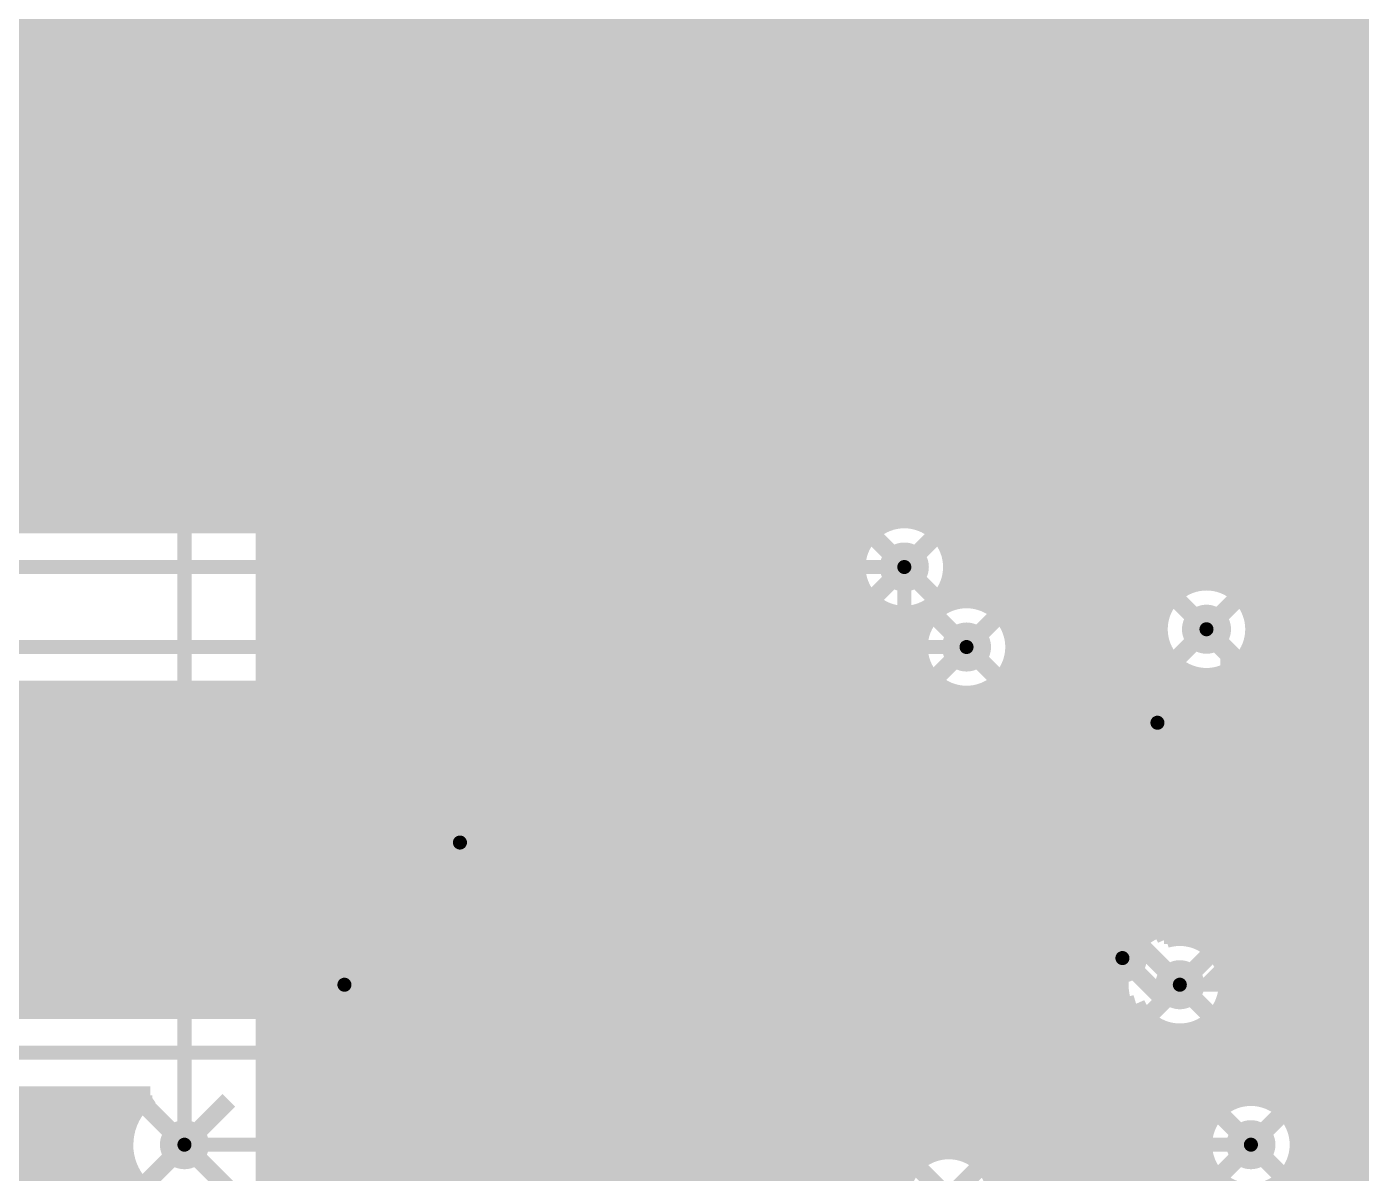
# Model space of a CAD drawing. Extents: x -18 to 155, y -91 to 215.
# Drawn here: x 74.45 to 93.53, y 140.69 to 157.07 of the extents above; entities that cross this region are included whole.
import ezdxf

# ---------------------------------------------------------------- set-up
doc = ezdxf.new("R2010")
doc.units = 0
doc.header["$MEASUREMENT"] = 0
doc.layers.get('0').update_dxf_attribs({"linetype": 'CONTINUOUS'})
for name, color, linetype in [('25-334-0_BOT', 7, 'CONTINUOUS'), ('25-334-0_DRD', 7, 'CONTINUOUS'), ('25-334-0_DRL', 2, 'CONTINUOUS'), ('25-334-0_IN1', 4, 'CONTINUOUS'), ('25-334-0_IN2', 3, 'CONTINUOUS'), ('25-334-0_SMT', 10, 'CONTINUOUS'), ('25-334-0_SPT', 14, 'CONTINUOUS'), ('25-334-0_SST', 12, 'CONTINUOUS'), ('25-334-0_TOP', 11, 'CONTINUOUS'), ('THRUHOLE_TAP', 15, 'CONTINUOUS')]:
    doc.layers.add(name, color=color, linetype=linetype)

# ---------------------------------------------------------------- blocks, each defined once
blk = doc.blocks.new('ROUND_67')
at = {"const_width": 0.35052}
blk.add_lwpolyline([(-0.17526, 0, 1), (0.17526, 0, 1)], format="xyb", close=True, dxfattribs=at)
blk = doc.blocks.new('ROUND_72')
at = {"const_width": 0.35052}
blk.add_lwpolyline([(-0.17526, 0, 1), (0.17526, 0, 1)], format="xyb", close=True, dxfattribs=at)
blk = doc.blocks.new('ROUND_88')
at = {"const_width": 0.10033}
blk.add_lwpolyline([(-0.050164, 0, 1), (0.050164, 0, 1)], format="xyb", close=True, dxfattribs=at)
blk = doc.blocks.new('ROUND_89')
at = {"const_width": 0.10033}
blk.add_lwpolyline([(-0.050164, 0, 1), (0.050164, 0, 1)], format="xyb", close=True, dxfattribs=at)
blk = doc.blocks.new('ROUND_70')
at = {"const_width": 0.35052}
blk.add_lwpolyline([(-0.17526, 0, 1), (0.17526, 0, 1)], format="xyb", close=True, dxfattribs=at)
blk = doc.blocks.new('RECTANGLE_5')
blk.add_solid([(0.4826, 0.4064), (0.4826, -0.4064), (-0.4826, 0.4064), (-0.4826, -0.4064)])
blk = doc.blocks.new('OBLONG_56')
at = {"const_width": 0.2794}
blk.add_lwpolyline([(0, 0.7493), (0, -0.7493)], dxfattribs=at)
at = {"const_width": 0.1397}
for points in [[(-0.06985, 0.7493, 1), (0.06985, 0.7493, 1)], [(-0.06985, -0.7493, 1), (0.06985, -0.7493, 1)]]:
    blk.add_lwpolyline(points, format="xyb", close=True, dxfattribs=at)
blk = doc.blocks.new('RECTANGLE_57')
blk.add_solid([(0.1397, 0.889), (0.1397, -0.889), (-0.1397, 0.889), (-0.1397, -0.889)])
blk = doc.blocks.new('OBLONG_58')
at = {"const_width": 0.2794}
blk.add_lwpolyline([(0.7493, 0), (-0.7493, 0)], dxfattribs=at)
at = {"const_width": 0.1397}
for points in [[(-0.81915, 0, 1), (-0.67945, 0, 1)], [(0.67945, 0, 1), (0.81915, 0, 1)]]:
    blk.add_lwpolyline(points, format="xyb", close=True, dxfattribs=at)
blk = doc.blocks.new('ROUND_77')
at = {"const_width": 0.10033}
blk.add_lwpolyline([(-0.050164, 0, 1), (0.050164, 0, 1)], format="xyb", close=True, dxfattribs=at)

msp = doc.modelspace()

# ---------------------------------------------------------------- linework, layer by layer
at = {"layer": '25-334-0_BOT'}
for points, const_width in [([(74.5236, 172.4914), (74.5236, 149.9616)], 0.254), ([(74.7522, 172.4914), (74.7522, 149.9616)], 0.254), ([(74.9808, 172.4914), (74.9808, 149.9616)], 0.254), ([(75.2094, 172.4914), (75.2094, 149.9616)], 0.254), ([(75.438, 172.4914), (75.438, 149.9616)], 0.254), ([(75.6666, 172.4914), (75.6666, 149.9616)], 0.254), ([(75.8952, 172.4914), (75.8952, 149.9616)], 0.254), ([(76.1238, 172.4914), (76.1238, 149.9616)], 0.254), ([(76.3524, 172.4914), (76.3524, 149.9616)], 0.254), ([(76.581, 172.4914), (76.581, 149.9616)], 0.254), ([(76.8096, 172.4914), (76.8096, 149.9616)], 0.254), ([(77.0382, 172.4914), (77.0382, 149.9616)], 0.254), ([(79.0956, 172.4914), (79.0956, 149.9616)], 0.254), ([(79.3242, 172.4914), (79.3242, 149.9616)], 0.254), ([(79.5528, 172.4914), (79.5528, 149.9616)], 0.254), ([(79.7814, 172.4914), (79.7814, 149.9616)], 0.254), ([(80.01, 172.4914), (80.01, 149.9616)], 0.254), ([(80.2386, 172.4914), (80.2386, 149.9616)], 0.254), ([(77.2668, 171.39412), (77.2668, 149.9616)], 0.254), ([(78.867, 171.1833), (78.867, 149.9616)], 0.254), ([(77.4954, 170.97248), (77.4954, 149.9616)], 0.254), ([(77.724, 170.80738), (77.724, 149.9616)], 0.254), ([(78.4098, 170.77436), (78.4098, 149.9616)], 0.254), ([(78.6384, 170.9039), (78.6384, 149.9616)], 0.254), ([(80.4672, 170.92168), (80.4672, 149.9616)], 0.254), ([(77.9526, 170.73372), (77.9526, 149.9616)], 0.254), ([(78.1812, 170.72356), (78.1812, 149.9616)], 0.254), ([(80.6958, 170.56862), (80.6958, 149.9616)], 0.254), ([(80.9244, 170.41622), (80.9244, 149.9616)], 0.254), ([(81.153, 170.34764), (81.153, 149.9616)], 0.254), ([(81.3816, 170.3451), (81.3816, 149.9616)], 0.254), ([(81.6102, 170.3705), (81.6102, 149.9616)], 0.254), ([(81.8388, 170.3705), (81.8388, 149.9616)], 0.254), ([(82.0674, 170.3705), (82.0674, 149.9616)], 0.254), ([(82.296, 170.3705), (82.296, 149.9616)], 0.254), ([(82.5246, 170.3705), (82.5246, 149.9616)], 0.254), ([(82.7532, 170.3705), (82.7532, 149.9616)], 0.254), ([(82.9818, 170.3705), (82.9818, 149.9616)], 0.254), ([(83.2104, 170.3705), (83.2104, 149.9616)], 0.254), ([(83.439, 170.3705), (83.439, 149.9616)], 0.254), ([(83.6676, 170.35272), (83.6676, 149.9616)], 0.254), ([(83.8962, 170.34256), (83.8962, 149.9616)], 0.254), ([(84.1248, 170.3705), (84.1248, 149.9616)], 0.254), ([(84.3534, 170.3705), (84.3534, 149.9616)], 0.254), ([(84.582, 170.3705), (84.582, 149.9616)], 0.254), ([(84.8106, 170.3705), (84.8106, 149.9616)], 0.254), ([(85.0392, 170.3705), (85.0392, 149.9616)], 0.254), ([(85.2678, 170.3705), (85.2678, 149.9616)], 0.254), ([(85.4964, 170.3705), (85.4964, 149.9616)], 0.254), ([(85.725, 170.3705), (85.725, 149.9616)], 0.254), ([(85.9536, 170.3705), (85.9536, 149.9616)], 0.254), ([(86.1822, 170.3705), (86.1822, 149.9616)], 0.254), ([(86.4108, 170.3705), (86.4108, 149.97938)], 0.254), ([(86.6394, 170.3705), (86.6394, 150.13178)], 0.254), ([(86.868, 170.3705), (86.868, 150.20036)], 0.254), ([(87.0966, 170.3705), (87.0966, 150.2029)], 0.254), ([(87.3252, 170.3705), (87.3252, 150.14194)], 0.254), ([(87.5538, 170.3705), (87.5538, 150.00224)], 0.254), ([(87.7824, 170.3705), (87.7824, 149.69236)], 0.254), ([(88.011, 170.3705), (88.011, 149.05736)], 0.254), ([(88.2396, 170.3705), (88.2396, 148.98878)], 0.254), ([(88.4682, 170.3705), (88.4682, 148.83638)], 0.254), ([(88.6968, 170.3705), (88.6968, 148.48332)], 0.254), ([(88.9254, 170.3705), (88.9254, 143.02232)], 0.254), ([(89.154, 170.3705), (89.154, 143.02232)], 0.254), ([(89.3826, 170.3705), (89.3826, 143.02232)], 0.254), ([(89.6112, 170.3705), (89.6112, 143.02232)], 0.254), ([(89.8398, 170.3705), (89.8398, 147.4978)], 0.254), ([(90.0684, 170.3705), (90.0684, 147.7899)], 0.254), ([(90.297, 170.3705), (90.297, 147.92452)], 0.254), ([(90.5256, 170.3705), (90.5256, 148.80336)], 0.254), ([(90.7542, 170.3705), (90.7542, 149.11324)], 0.254), ([(90.9828, 170.3705), (90.9828, 149.25294)], 0.254), ([(91.2114, 170.3705), (91.2114, 149.3139)], 0.254), ([(91.44, 170.3705), (91.44, 149.31136)], 0.254), ([(91.6686, 170.3705), (91.6686, 149.24278)], 0.254), ([(91.8972, 170.3705), (91.8972, 149.09038)], 0.254), ([(92.1258, 170.3705), (92.1258, 148.73732)], 0.254), ([(92.3544, 170.3705), (92.3544, 148.3106)], 0.254), ([(92.583, 170.3705), (92.583, 148.3106)], 0.254), ([(92.8116, 170.3705), (92.8116, 148.3106)], 0.254), ([(93.0402, 170.3705), (93.0402, 148.3106)], 0.254), ([(93.2688, 170.3705), (93.2688, 148.3106)], 0.254), ([(93.4974, 170.3705), (93.4974, 148.3106)], 0.254), ([(114.427, 157.0736), (61.12256, 157.0736)], 0.254), ([(114.427, 156.845), (60.8457, 156.845)], 0.254), ([(114.427, 156.6164), (51.40198, 156.6164)], 0.254), ([(114.427, 156.3878), (50.98034, 156.3878)], 0.254), ([(114.427, 156.1592), (48.26, 156.1592)], 0.254), ([(114.427, 155.9306), (48.26, 155.9306)], 0.254), ([(114.427, 155.702), (48.26, 155.702)], 0.254), ([(114.427, 155.4734), (48.26, 155.4734)], 0.254), ([(114.427, 155.2448), (48.26, 155.2448)], 0.254), ([(114.427, 155.0162), (48.26, 155.0162)], 0.254), ([(114.427, 154.7876), (48.26, 154.7876)], 0.254), ([(114.427, 154.559), (48.26, 154.559)], 0.254), ([(114.427, 154.3304), (48.26, 154.3304)], 0.254), ([(114.427, 154.1018), (48.26, 154.1018)], 0.254), ([(114.427, 153.8732), (48.26, 153.8732)], 0.254), ([(114.427, 153.6446), (48.26, 153.6446)], 0.254), ([(114.427, 153.416), (48.26, 153.416)], 0.254), ([(114.427, 153.1874), (48.26, 153.1874)], 0.254), ([(114.427, 152.9588), (48.26, 152.9588)], 0.254), ([(114.427, 152.7302), (48.26, 152.7302)], 0.254), ([(114.427, 152.5016), (48.26, 152.5016)], 0.254), ([(114.427, 152.273), (48.26, 152.273)], 0.254), ([(114.427, 152.0444), (48.26, 152.0444)], 0.254), ([(114.427, 151.8158), (57.53862, 151.8158)], 0.254), ([(114.427, 151.5872), (57.74944, 151.5872)], 0.254), ([(108.42244, 151.3586), (57.8485, 151.3586)], 0.254), ([(108.11256, 151.13), (57.88152, 151.13)], 0.254), ([(107.97032, 150.9014), (57.8485, 150.9014)], 0.254), ([(107.9119, 150.6728), (57.74944, 150.6728)], 0.254), ([(107.91444, 150.4442), (57.53862, 150.4442)], 0.254), ([(107.98302, 150.2156), (55.45328, 150.2156)], 0.254), ([(86.41842, 149.987), (66.10858, 149.987)], 0.254), ([(108.13542, 149.987), (87.57158, 149.987)], 0.254), ([(86.39048, 149.9616), (66.13398, 149.9616)], 0.254), ([(108.48848, 149.7584), (87.74938, 149.7584)], 0.254), ([(114.427, 149.5298), (87.8332, 149.5298)], 0.254), ([(65.532, 149.352), (86.995, 149.352)], 0.2032), ([(91.13012, 149.3012), (87.85098, 149.3012)], 0.254), ([(114.427, 149.3012), (91.49334, 149.3012)], 0.254), ([(90.70848, 149.0726), (87.80526, 149.0726)], 0.254), ([(114.427, 149.0726), (91.91498, 149.0726)], 0.254), ([(90.54338, 148.844), (88.46058, 148.844)], 0.254), ([(114.427, 148.844), (92.08008, 148.844)], 0.254), ([(90.46972, 148.6154), (88.63838, 148.6154)], 0.254), ([(114.427, 148.6154), (92.15628, 148.6154)], 0.254), ([(92.16898, 148.46808), (92.32646, 148.3106)], 0.254), ([(90.45956, 148.3868), (88.7222, 148.3868)], 0.254), ([(91.313, 148.463), (92.075, 147.701), (102.2858, 147.701), (103.632, 146.3548)], 0.2032), ([(114.427, 148.3868), (92.25026, 148.3868)], 0.254), ([(102.2858, 148.3106), (92.32646, 148.3106)], 0.254), ([(87.884, 148.209), (65.532, 148.209)], 0.2032), ([(90.51036, 148.1582), (88.73998, 148.1582)], 0.254), ([(90.5256, 148.12264), (90.5256, 147.9804)], 0.254), ([(90.30716, 147.9296), (88.69426, 147.9296)], 0.254), ([(88.6968, 147.93468), (88.6968, 143.02232)], 0.254), ([(89.97442, 147.701), (88.57488, 147.701)], 0.254), ([(87.27948, 147.5994), (66.13398, 147.5994)], 0.254), ([(74.5236, 147.5994), (74.5236, 143.02232)], 0.254), ([(74.7522, 147.5994), (74.7522, 143.02232)], 0.254), ([(74.9808, 147.5994), (74.9808, 143.02232)], 0.254), ([(75.2094, 147.5994), (75.2094, 143.02232)], 0.254), ([(75.438, 147.5994), (75.438, 143.02232)], 0.254), ([(75.6666, 147.5994), (75.6666, 143.02232)], 0.254), ([(75.8952, 147.5994), (75.8952, 143.02232)], 0.254), ([(76.1238, 147.5994), (76.1238, 143.02232)], 0.254), ([(76.3524, 147.5994), (76.3524, 143.02232)], 0.254), ([(76.581, 147.5994), (76.581, 143.02232)], 0.254), ([(76.8096, 147.5994), (76.8096, 143.02232)], 0.254), ([(77.0382, 147.5994), (77.0382, 143.02232)], 0.254), ([(77.2668, 147.5994), (77.2668, 143.02232)], 0.254), ([(77.4954, 147.5994), (77.4954, 143.02232)], 0.254), ([(77.724, 147.5994), (77.724, 143.02232)], 0.254), ([(77.9526, 147.5994), (77.9526, 143.02232)], 0.254), ([(78.1812, 147.5994), (78.1812, 143.65732)], 0.254), ([(78.4098, 147.5994), (78.4098, 144.01038)], 0.254), ([(78.6384, 147.5994), (78.6384, 144.16278)], 0.254), ([(78.867, 147.5994), (78.867, 144.23136)], 0.254), ([(79.0956, 147.5994), (79.0956, 144.2339)], 0.254), ([(79.3242, 147.5994), (79.3242, 144.17294)], 0.254), ([(79.5528, 147.5994), (79.5528, 144.03324)], 0.254), ([(79.7814, 147.5994), (79.7814, 143.72336)], 0.254), ([(80.01, 147.5994), (80.01, 143.02232)], 0.254), ([(80.2386, 147.5994), (80.2386, 143.02232)], 0.254), ([(80.4672, 147.5994), (80.4672, 143.02232)], 0.254), ([(80.6958, 147.5994), (80.6958, 143.02232)], 0.254), ([(80.9244, 147.5994), (80.9244, 143.02232)], 0.254), ([(81.153, 147.5994), (81.153, 143.02232)], 0.254), ([(81.3816, 147.5994), (81.3816, 143.02232)], 0.254), ([(81.6102, 147.5994), (81.6102, 143.02232)], 0.254), ([(81.8388, 147.5994), (81.8388, 143.02232)], 0.254), ([(82.0674, 147.5994), (82.0674, 143.02232)], 0.254), ([(82.296, 147.5994), (82.296, 143.02232)], 0.254), ([(82.5246, 147.5994), (82.5246, 143.02232)], 0.254), ([(82.7532, 147.5994), (82.7532, 143.02232)], 0.254), ([(82.9818, 147.5994), (82.9818, 143.02232)], 0.254), ([(83.2104, 147.5994), (83.2104, 143.02232)], 0.254), ([(83.439, 147.5994), (83.439, 143.02232)], 0.254), ([(83.6676, 147.5994), (83.6676, 143.02232)], 0.254), ([(83.8962, 147.5994), (83.8962, 143.02232)], 0.254), ([(84.1248, 147.5994), (84.1248, 143.02232)], 0.254), ([(84.3534, 147.5994), (84.3534, 143.02232)], 0.254), ([(84.582, 147.5994), (84.582, 143.02232)], 0.254), ([(84.8106, 147.5994), (84.8106, 143.02232)], 0.254), ([(85.0392, 147.5994), (85.0392, 143.02232)], 0.254), ([(85.2678, 147.5994), (85.2678, 143.02232)], 0.254), ([(85.4964, 147.5994), (85.4964, 143.02232)], 0.254), ([(85.725, 147.5994), (85.725, 143.02232)], 0.254), ([(85.9536, 147.5994), (85.9536, 143.02232)], 0.254), ([(86.1822, 147.5994), (86.1822, 143.02232)], 0.254), ([(86.4108, 147.5994), (86.4108, 143.02232)], 0.254), ([(86.6394, 147.5994), (86.6394, 143.02232)], 0.254), ([(86.868, 147.5994), (86.868, 143.02232)], 0.254), ([(87.0966, 147.5994), (87.0966, 143.02232)], 0.254), ([(87.3252, 147.55876), (87.3252, 143.02232)], 0.254), ([(88.4682, 147.58162), (88.4682, 143.02232)], 0.254), ([(91.35364, 147.5613), (91.63812, 147.27682)], 0.254), ([(87.44458, 147.4724), (65.97142, 147.4724)], 0.254), ([(87.5538, 147.41652), (87.5538, 143.02232)], 0.254), ([(87.7824, 147.3581), (87.7824, 143.02232)], 0.254), ([(88.011, 147.36064), (88.011, 143.02232)], 0.254), ([(88.2396, 147.42922), (88.2396, 143.02232)], 0.254), ([(89.8271, 147.4724), (88.32342, 147.4724)], 0.254), ([(91.44, 147.4724), (91.39682, 147.4724)], 0.254), ([(91.44, 147.4724), (91.44, 147.35302)], 0.254), ([(89.7636, 147.2438), (45.72, 147.2438)], 0.254), ([(91.67114, 147.2438), (91.46286, 147.2438)], 0.254), ([(91.6686, 147.24634), (91.6686, 143.9926)], 0.254), ([(91.8972, 147.1168), (91.8972, 143.9926)], 0.254), ([(89.76106, 147.0152), (61.47054, 147.0152)], 0.254), ([(102.108, 147.0152), (91.46286, 147.0152)], 0.254), ([(102.0318, 147.0914), (92.075, 147.0914)], 0.254), ([(92.1258, 147.0914), (92.1258, 143.9926)], 0.254), ([(92.3544, 147.0914), (92.3544, 143.9926)], 0.254), ([(92.583, 147.0914), (92.583, 143.9926)], 0.254), ([(92.8116, 147.0914), (92.8116, 143.9926)], 0.254), ([(93.0402, 147.0914), (93.0402, 143.9926)], 0.254), ([(93.2688, 147.0914), (93.2688, 144.04086)], 0.254), ([(93.4974, 147.0914), (93.4974, 144.26946)], 0.254), ([(89.82456, 146.7866), (61.89218, 146.7866)], 0.254), ([(89.8398, 146.75612), (89.8398, 143.02232)], 0.254), ([(102.3366, 146.7866), (91.39936, 146.7866)], 0.254), ([(91.44, 146.9009), (91.44, 144.07388)], 0.254), ([(89.97188, 146.558), (62.05728, 146.558)], 0.254), ([(102.5652, 146.558), (91.25458, 146.558)], 0.254), ([(90.0684, 146.46402), (90.0684, 143.02232)], 0.254), ([(90.9828, 146.3548), (90.9828, 144.23898)], 0.254), ([(91.2114, 146.51228), (91.2114, 144.19326)], 0.254), ([(90.29954, 146.3294), (62.13348, 146.3294)], 0.254), ([(90.297, 146.3294), (90.297, 143.95958)], 0.254), ([(90.5256, 146.27352), (90.5256, 144.13738)], 0.254), ([(90.7542, 146.28114), (90.7542, 144.2212)], 0.254), ([(102.77348, 146.3294), (90.92692, 146.3294)], 0.254), ([(102.81158, 146.1008), (62.14364, 146.1008)], 0.254), ([(102.92334, 145.8722), (62.0903, 145.8722)], 0.254), ([(103.15194, 145.6436), (61.96076, 145.6436)], 0.254), ([(106.23042, 145.415), (61.6839, 145.415)], 0.254), ([(94.4372, 145.2118), (93.218, 143.9926)], 0.254), ([(94.4118, 145.1864), (45.72, 145.1864)], 0.254), ([(94.1832, 144.9578), (55.12562, 144.9578)], 0.254), ([(93.9546, 144.7292), (55.33644, 144.7292)], 0.254), ([(106.807, 144.78), (94.869, 144.78), (93.472, 143.383), (90.932, 143.383)], 0.2032), ([(93.726, 144.5006), (55.4355, 144.5006)], 0.254), ([(93.4974, 144.272), (55.46852, 144.272)], 0.254), ([(78.44536, 144.0434), (55.4355, 144.0434)], 0.254), ([(90.38336, 144.0434), (79.5401, 144.0434)], 0.254), ([(93.2688, 144.0434), (91.4781, 144.0434)], 0.254), ([(93.218, 143.9926), (91.53398, 143.9926)], 0.254), ([(78.25232, 143.8148), (55.33644, 143.8148)], 0.254), ([(90.19032, 143.8148), (79.73568, 143.8148)], 0.254), ([(78.16088, 143.5862), (55.12562, 143.5862)], 0.254), ([(90.09888, 143.5862), (79.82712, 143.5862)], 0.254), ([(78.13548, 143.3576), (45.72, 143.3576)], 0.254), ([(90.07348, 143.3576), (79.84998, 143.3576)], 0.254), ([(78.17358, 143.129), (63.28918, 143.129)], 0.254), ([(78.1812, 143.10868), (78.1812, 143.02232)], 0.254), ([(90.11158, 143.129), (79.81188, 143.129)], 0.254), ([(78.21422, 143.02232), (63.42126, 143.02232)], 0.254), ([(90.15222, 143.02232), (79.77124, 143.02232)], 0.254), ([(79.7814, 143.04264), (79.7814, 143.02232)], 0.254), ([(96.59874, 142.41272), (62.81674, 142.41272)], 0.2032), ([(76.22286, 141.80312), (63.42126, 141.80312)], 0.254), ([(74.5236, 141.80312), (74.5236, 137.51814)], 0.254), ([(74.7522, 141.80312), (74.7522, 137.51814)], 0.254), ([(74.9808, 141.80312), (74.9808, 137.51814)], 0.254), ([(75.2094, 141.80312), (75.2094, 137.51814)], 0.254), ([(75.438, 141.80312), (75.438, 137.51814)], 0.254), ([(75.6666, 141.80312), (75.6666, 137.51814)], 0.254), ([(75.8952, 141.80312), (75.8952, 141.37132)], 0.254), ([(76.1238, 141.80312), (76.1238, 141.72438)], 0.254), ([(76.15936, 141.7574), (63.37046, 141.7574)], 0.254), ([(75.96632, 141.5288), (45.72, 141.5288)], 0.254), ([(75.87488, 141.3002), (45.72, 141.3002)], 0.254), ([(75.84948, 141.0716), (59.24042, 141.0716)], 0.254), ([(76.708, 141.097), (91.948, 141.097)], 0.2032), ([(75.88758, 140.843), (59.49188, 140.843)], 0.254), ([(75.8952, 140.82268), (75.8952, 137.51814)], 0.254), ([(87.63, 140.335), (92.329, 140.335), (92.964, 140.97), (99.187, 140.97)], 0.2032), ([(75.99934, 140.6144), (59.61126, 140.6144)], 0.254)]:
    msp.add_lwpolyline(points, dxfattribs=dict(at, const_width=const_width))
at = {"layer": '25-334-0_BOT', "const_width": 0.254}
for points in [[(86.995, 150.21052, 0.1978252), (86.39048, 149.9616)], [(87.85352, 149.352, 0.4142136), (86.995, 150.21052)], [(87.80272, 149.06244, 0.0862677), (87.85305, 149.352)], [(91.313, 149.32152, 0.4142136), (90.45448, 148.463)], [(92.16898, 148.46808, 0.4124764), (91.313, 149.31898)], [(87.884, 149.06752, 0.0237425), (87.8026, 149.06365)], [(88.74252, 148.209, 0.4142136), (87.884, 149.06752)], [(90.45448, 148.463, 0.1484879), (90.59945, 147.98561)], [(87.884, 147.35048, 0.4142136), (88.74252, 148.209)], [(90.59926, 147.98548, 0.4098889), (89.75344, 147.12696)], [(90.59926, 147.98548, 0.4098889), (89.75344, 147.12696)], [(87.27948, 147.5994, 0.1978252), (87.884, 147.35048)], [(91.47048, 147.12696, 0.1332238), (91.35279, 147.5608)], [(91.47048, 147.12696, 0.1332238), (91.35279, 147.5608)], [(89.75598, 147.12696, 0.4142136), (90.61196, 146.27098)], [(89.75598, 147.12696, 0.4142136), (90.61196, 146.27098)], [(90.61196, 146.27098, 0.4142136), (91.46794, 147.12696)], [(90.61196, 146.27098, 0.4142136), (91.46794, 147.12696)], [(91.6432, 147.2692, 0.1989124), (92.075, 147.09034)], [(91.6432, 147.2692, 0.1989124), (92.075, 147.09034)], [(78.994, 144.24152, 0.4142136), (78.13548, 143.383)], [(79.85252, 143.383, 0.4142136), (78.994, 144.24152)], [(90.932, 144.24152, 0.4142136), (90.07348, 143.383)], [(91.53398, 143.9926, 0.1972784), (90.932, 144.23973)], [(78.13548, 143.383, 0.1087338), (78.21479, 143.02259)], [(79.77124, 143.02232, 0.1090487), (79.85085, 143.383)], [(90.07348, 143.383, 0.1087338), (90.15279, 143.02259)], [(76.22286, 141.80312, 0.2470535), (75.85128, 141.097)], [(75.84948, 141.097, 0.4142136), (76.708, 140.23848)]]:
    msp.add_lwpolyline(points, format="xyb", dxfattribs=at)
at = {"layer": '25-334-0_DRD', "const_width": 0.254}
for points in [[(87.63, 149.987), (86.36, 148.717)], [(87.63, 148.717), (86.36, 149.987)], [(91.948, 149.098), (90.678, 147.828)], [(91.948, 147.828), (90.678, 149.098)], [(88.519, 148.844), (87.249, 147.574)], [(88.519, 147.574), (87.249, 148.844)], [(91.24696, 147.76196), (89.97696, 146.49196)], [(91.24696, 146.49196), (89.97696, 147.76196)], [(91.24696, 147.76196), (89.97696, 146.49196)], [(91.24696, 146.49196), (89.97696, 147.76196)], [(81.28, 146.05), (80.01, 144.78)], [(81.28, 144.78), (80.01, 146.05)], [(90.74658, 144.399), (89.47658, 143.129)], [(90.74658, 143.129), (89.47658, 144.399)], [(79.629, 144.018), (78.359, 142.748)], [(79.629, 142.748), (78.359, 144.018)], [(91.567, 144.018), (90.297, 142.748)], [(91.567, 142.748), (90.297, 144.018)], [(77.343, 141.732), (76.073, 140.462)], [(77.343, 140.462), (76.073, 141.732)], [(92.583, 141.732), (91.313, 140.462)], [(92.583, 140.462), (91.313, 141.732)], [(88.265, 140.97), (86.995, 139.7)], [(88.265, 139.7), (86.995, 140.97)]]:
    msp.add_lwpolyline(points, dxfattribs=at)
at = {"layer": '25-334-0_IN1', "const_width": 0.254}
for points in [[(103.886, 150.749), (77.851, 150.749), (77.851, 123.063)], [(78.0796, 150.749), (78.0796, 123.063)], [(78.3082, 150.749), (78.3082, 123.063)], [(78.5368, 150.749), (78.5368, 123.063)], [(78.7654, 150.749), (78.7654, 123.063)], [(78.994, 150.749), (78.994, 123.063)], [(79.2226, 150.749), (79.2226, 123.063)], [(79.4512, 150.749), (79.4512, 123.063)], [(79.6798, 150.749), (79.6798, 123.063)], [(79.9084, 150.749), (79.9084, 123.063)], [(80.137, 150.749), (80.137, 145.86712)], [(80.3656, 150.749), (80.3656, 146.03476)], [(80.5942, 150.749), (80.5942, 146.09318)], [(80.8228, 150.749), (80.8228, 146.07032)], [(81.0514, 150.749), (81.0514, 145.95856)], [(81.28, 150.749), (81.28, 145.6563)], [(81.5086, 150.749), (81.5086, 123.063)], [(81.7372, 150.749), (81.7372, 123.063)], [(81.9658, 150.749), (81.9658, 123.063)], [(82.1944, 150.749), (82.1944, 123.063)], [(82.423, 150.749), (82.423, 123.063)], [(82.6516, 150.749), (82.6516, 123.063)], [(82.8802, 150.749), (82.8802, 123.063)], [(83.1088, 150.749), (83.1088, 123.063)], [(83.3374, 150.749), (83.3374, 123.063)], [(83.566, 150.749), (83.566, 123.063)], [(83.7946, 150.749), (83.7946, 127.79502)], [(84.0232, 150.749), (84.0232, 128.16078)], [(84.2518, 150.749), (84.2518, 128.2827)], [(84.4804, 150.749), (84.4804, 128.31318)], [(84.709, 150.749), (84.709, 128.26492)], [(84.9376, 150.749), (84.9376, 128.11252)], [(85.1662, 150.749), (85.1662, 123.063)], [(85.3948, 150.749), (85.3948, 123.063)], [(85.6234, 150.749), (85.6234, 135.98652)], [(85.852, 150.749), (85.852, 140.15212)], [(86.0806, 150.749), (86.0806, 140.31976)], [(86.3092, 150.749), (86.3092, 140.37818)], [(86.5378, 150.749), (86.5378, 149.85492)], [(86.7664, 150.749), (86.7664, 149.99208)], [(86.995, 150.749), (86.995, 150.03272)], [(87.2236, 150.749), (87.2236, 149.99208)], [(87.4522, 150.749), (87.4522, 149.85492)], [(87.6808, 150.749), (87.6808, 148.8567)], [(87.9094, 150.749), (87.9094, 148.88718)], [(88.138, 150.749), (88.138, 148.83892)], [(88.3666, 150.749), (88.3666, 148.68652)], [(88.5952, 150.749), (88.5952, 138.59002)], [(88.8238, 150.749), (88.8238, 138.61034)], [(89.0524, 150.749), (89.0524, 138.55192)], [(89.281, 150.749), (89.281, 138.38428)], [(89.5096, 150.749), (89.5096, 144.07896)], [(89.7382, 150.749), (89.7382, 144.33042)], [(89.9668, 150.749), (89.9668, 144.42694)], [(90.1954, 150.749), (90.1954, 144.4371)], [(90.424, 150.749), (90.424, 144.36852)], [(90.6526, 150.749), (90.6526, 148.62302)], [(90.8812, 150.749), (90.8812, 148.98878)], [(91.1098, 150.749), (91.1098, 149.1107)], [(91.3384, 150.749), (91.3384, 149.14118)], [(91.567, 150.749), (91.567, 149.09292)], [(91.7956, 150.749), (91.7956, 148.94052)], [(92.0242, 150.749), (92.0242, 141.77264)], [(92.2528, 150.749), (92.2528, 141.70406)], [(92.4814, 150.749), (92.4814, 141.51864)], [(92.71, 150.749), (92.71, 139.24788)], [(92.9386, 150.749), (92.9386, 138.98372)], [(93.1672, 150.749), (93.1672, 137.2616)], [(93.3958, 150.749), (93.3958, 123.063)], [(93.6244, 150.749), (93.6244, 123.063)], [(103.886, 150.7236), (77.851, 150.7236)], [(103.886, 150.495), (77.851, 150.495)], [(103.886, 150.2664), (77.851, 150.2664)], [(103.886, 150.0378), (77.851, 150.0378)], [(86.49208, 149.8092), (77.851, 149.8092)], [(103.886, 149.8092), (87.49792, 149.8092)], [(86.35492, 149.5806), (77.851, 149.5806)], [(103.886, 149.5806), (87.63508, 149.5806)], [(86.31428, 149.352), (77.851, 149.352)], [(103.886, 149.352), (87.67572, 149.352)], [(86.35492, 149.1234), (77.851, 149.1234)], [(91.15044, 149.1234), (87.63508, 149.1234)], [(103.886, 149.1234), (91.47302, 149.1234)], [(86.49208, 148.8948), (77.851, 148.8948)], [(86.5378, 148.84908), (86.5378, 140.35532)], [(87.4522, 148.84908), (87.4522, 148.73478)], [(90.78722, 148.8948), (87.49792, 148.8948)], [(103.886, 148.8948), (91.83878, 148.8948)], [(87.38108, 148.6662), (77.851, 148.6662)], [(86.7664, 148.71192), (86.7664, 140.24356)], [(86.995, 148.67128), (86.995, 140.5763)], [(87.2236, 148.71192), (87.2236, 148.36902)], [(90.66276, 148.6662), (88.38692, 148.6662)], [(103.886, 148.6662), (91.9607, 148.6662)], [(87.24392, 148.4376), (77.851, 148.4376)], [(90.63228, 148.4376), (88.52408, 148.4376)], [(90.6526, 148.30044), (90.6526, 144.17548)], [(103.886, 148.4376), (91.99118, 148.4376)], [(87.20328, 148.209), (77.851, 148.209)], [(90.68308, 148.209), (88.56472, 148.209)], [(103.886, 148.209), (91.94292, 148.209)], [(87.24392, 147.9804), (77.851, 147.9804)], [(87.2236, 148.04644), (87.2236, 140.87856)], [(90.83294, 147.9804), (88.52408, 147.9804)], [(90.8812, 147.93722), (90.8812, 144.06118)], [(103.886, 147.9804), (91.79052, 147.9804)], [(91.7956, 147.98294), (91.7956, 141.75994)], [(87.38108, 147.7518), (77.851, 147.7518)], [(87.4522, 147.68322), (87.4522, 140.99032)], [(88.3666, 147.72894), (88.3666, 138.47826)], [(103.886, 147.7518), (88.38692, 147.7518)], [(91.1098, 147.81276), (91.1098, 144.03832)], [(91.3384, 147.78228), (91.3384, 143.92656)], [(91.567, 147.83308), (91.567, 143.6243)], [(103.886, 147.5232), (77.851, 147.5232)], [(87.6808, 147.55876), (87.6808, 141.01318)], [(87.9094, 147.52828), (87.9094, 140.95476)], [(88.138, 147.57908), (88.138, 140.78712)], [(103.886, 147.2946), (77.851, 147.2946)], [(103.886, 147.066), (77.851, 147.066)], [(102.07244, 146.8374), (77.851, 146.8374)], [(101.70922, 146.6088), (77.851, 146.6088)], [(101.58476, 146.3802), (77.851, 146.3802)], [(101.55428, 146.1516), (77.851, 146.1516)], [(80.19288, 145.923), (77.851, 145.923)], [(101.60508, 145.923), (81.09712, 145.923)], [(80.02524, 145.6944), (77.851, 145.6944)], [(101.75494, 145.6944), (81.26476, 145.6944)], [(79.96682, 145.4658), (77.851, 145.4658)], [(103.886, 145.4658), (81.32318, 145.4658)], [(79.98714, 145.2372), (77.851, 145.2372)], [(103.886, 145.2372), (81.30032, 145.2372)], [(80.0989, 145.0086), (77.851, 145.0086)], [(103.886, 145.0086), (81.18856, 145.0086)], [(81.28, 145.17116), (81.28, 138.6713)], [(80.137, 144.96288), (80.137, 138.88212)], [(81.0514, 144.8689), (81.0514, 138.97356)], [(80.40116, 144.78), (77.851, 144.78)], [(80.3656, 144.79524), (80.3656, 139.04976)], [(80.5942, 144.73682), (80.5942, 139.10818)], [(80.8228, 144.75714), (80.8228, 139.08532)], [(103.886, 144.78), (80.8863, 144.78)], [(103.886, 144.5514), (77.851, 144.5514)], [(89.7255, 144.3228), (77.851, 144.3228)], [(103.886, 144.3228), (90.5002, 144.3228)], [(89.51722, 144.0942), (77.851, 144.0942)], [(103.886, 144.0942), (90.70594, 144.0942)], [(89.44102, 143.8656), (77.851, 143.8656)], [(103.886, 143.8656), (91.40952, 143.8656)], [(89.44356, 143.637), (77.851, 143.637)], [(103.886, 143.637), (91.56192, 143.637)], [(89.53246, 143.4084), (77.851, 143.4084)], [(89.5096, 143.44904), (89.5096, 131.23418)], [(103.886, 143.4084), (91.61018, 143.4084)], [(89.7636, 143.1798), (77.851, 143.1798)], [(89.7382, 143.19504), (89.7382, 131.2037)], [(91.567, 143.13916), (91.567, 141.66088)], [(103.886, 143.1798), (91.5797, 143.1798)], [(90.40622, 142.9512), (77.851, 142.9512)], [(89.9668, 143.09852), (89.9668, 131.08178)], [(90.1954, 143.08836), (90.1954, 130.71602)], [(90.424, 142.93088), (90.424, 124.38888)], [(96.18218, 142.9512), (91.45778, 142.9512)], [(90.76944, 142.7226), (77.851, 142.7226)], [(90.6526, 142.76324), (90.6526, 124.48794)], [(95.99422, 142.7226), (91.09202, 142.7226)], [(91.1098, 142.72514), (91.1098, 124.43206)], [(91.3384, 142.8369), (91.3384, 141.39672)], [(90.8812, 142.70482), (90.8812, 124.50064)], [(95.9231, 142.494), (77.851, 142.494)], [(95.9358, 142.2654), (77.851, 142.2654)], [(96.03232, 142.0368), (77.851, 142.0368)], [(96.28886, 141.8082), (77.851, 141.8082)], [(91.46794, 141.5796), (77.851, 141.5796)], [(98.88474, 141.5796), (92.42552, 141.5796)], [(91.31808, 141.351), (77.851, 141.351)], [(98.62312, 141.351), (92.57792, 141.351)], [(91.26728, 141.1224), (77.851, 141.1224)], [(98.52406, 141.1224), (92.62618, 141.1224)], [(87.24138, 140.8938), (77.851, 140.8938)], [(91.29776, 140.8938), (88.01608, 140.8938)], [(98.51136, 140.8938), (92.5957, 140.8938)], [(87.03564, 140.6652), (77.851, 140.6652)], [(91.42222, 140.6652), (88.22436, 140.6652)], [(91.3384, 140.79474), (91.3384, 124.24664)], [(98.57994, 140.6652), (92.47378, 140.6652)], [(92.4814, 140.67536), (92.4814, 139.34694)]]:
    msp.add_lwpolyline(points, dxfattribs=at)
for points in [[(86.995, 150.03272, 0.4142136), (86.31428, 149.352)], [(87.67572, 149.352, 0.4142136), (86.995, 150.03272)], [(86.31428, 149.352, 0.4142136), (86.995, 148.67128)], [(86.995, 148.67128, 0.4142136), (87.67572, 149.352)], [(91.313, 149.14372, 0.4142136), (90.63228, 148.463)], [(91.99372, 148.463, 0.4142136), (91.313, 149.14372)], [(87.884, 148.88972, 0.4142136), (87.20328, 148.209)], [(88.56472, 148.209, 0.4142136), (87.884, 148.88972)], [(90.63228, 148.463, 0.4142136), (91.313, 147.78228)], [(91.313, 147.78228, 0.4142136), (91.99372, 148.463)], [(87.20328, 148.209, 0.4142136), (87.884, 147.52828)], [(87.884, 147.52828, 0.4142136), (88.56472, 148.209)], [(80.645, 146.09572, 0.4142136), (79.96428, 145.415)], [(81.32572, 145.415, 0.4142136), (80.645, 146.09572)], [(79.96428, 145.415, 0.4142136), (80.645, 144.73428)], [(80.645, 144.73428, 0.4142136), (81.32572, 145.415)], [(90.11158, 144.44472, 0.4142136), (89.43086, 143.764)], [(90.73642, 144.03324, 0.2994869), (90.11158, 144.44472)], [(90.932, 144.06372, 0.0731741), (90.73593, 144.03487)], [(91.61272, 143.383, 0.4142136), (90.932, 144.06372)], [(89.4334, 143.764, 0.4142136), (90.11158, 143.08582)], [(90.932, 142.70228, 0.4142136), (91.61272, 143.383)], [(90.11158, 143.08328, 0.0729032), (90.30695, 143.11192)], [(90.30716, 143.11122, 0.2985553), (90.932, 142.70228)], [(91.948, 141.77772, 0.4142136), (91.26728, 141.097)], [(92.62872, 141.097, 0.4142136), (91.948, 141.77772)], [(87.63, 141.01572, 0.4142136), (86.94928, 140.335)], [(88.31072, 140.335, 0.4142136), (87.63, 141.01572)], [(91.26728, 141.097, 0.4142136), (91.948, 140.41628)], [(91.948, 140.41628, 0.4142136), (92.62872, 141.097)]]:
    msp.add_lwpolyline(points, format="xyb", dxfattribs=at)
at = {"layer": '25-334-0_SST', "const_width": 0.1524}
for points in [[(81.4705, 142.0495), (81.4705, 144.9705), (79.8322, 144.9705), (79.8322, 142.0495), (81.4705, 142.0495)], [(78.45806, 144.1323), (78.29042, 144.19326), (78.29042, 144.54886), (78.45806, 144.60728), (79.13624, 144.60728), (79.30642, 144.54886), (79.30642, 144.19326), (79.13624, 144.1323)], [(93.32468, 136.41578), (93.32468, 144.16278), (84.43468, 144.16278), (84.43468, 135.27278), (92.18168, 135.27278), (93.32468, 136.41578)], [(78.62824, 143.2941), (78.62824, 143.76908), (79.30642, 143.53286), (79.30642, 143.41348), (78.29042, 143.41348)], [(78.29042, 142.4559), (78.29042, 142.93088), (78.96606, 142.4559), (79.13624, 142.4559), (79.30642, 142.51686), (79.30642, 142.87246), (79.13624, 142.93088)], [(81.36382, 140.15466), (80.518, 140.15466), (80.34782, 140.21308), (80.34782, 140.56868), (80.518, 140.62964), (81.36382, 140.62964)]]:
    msp.add_lwpolyline(points, dxfattribs=at)
at = {"layer": '25-334-0_TOP'}
for points, const_width in [([(89.11082, 145.39468), (89.11082, 155.78582), (123.952, 190.627), (128.651, 190.627), (129.159, 191.135), (129.159, 194.437), (130.048, 195.326), (136.525, 195.326), (137.16, 195.961), (137.16, 199.898), (136.4742, 200.5838), (131.445, 200.5838)], 0.2032), ([(89.6112, 145.39468), (89.6112, 155.6512), (122.6312, 188.6712), (123.825, 188.6712)], 0.2032), ([(92.1131, 145.39468), (92.075, 145.542), (92.075, 157.48), (113.03, 178.435), (113.792, 178.435)], 0.2032), ([(92.61348, 145.39468), (92.61348, 157.38348), (108.331, 173.101), (109.093, 173.101)], 0.2032), ([(76.708, 170.307), (76.708, 141.097)], 0.2032), ([(86.995, 149.352), (86.995, 147.828), (88.11006, 146.7104), (88.11006, 145.39468)], 0.2032), ([(114.935, 148.59), (115.57, 148.59), (116.332, 147.828), (116.332, 145.796), (115.697, 145.161), (109.855, 145.161), (107.95, 147.066), (96.774, 147.066), (87.6173, 137.9093), (83.12658, 137.9093)], 0.2032), ([(91.61272, 145.39468), (91.61272, 148.082), (91.313, 148.38172), (91.313, 148.463)], 0.2032), ([(88.61044, 145.39468), (88.61044, 147.48002), (87.884, 148.209)], 0.2032), ([(83.12658, 138.40968), (87.48268, 138.40968), (96.647, 147.574), (114.681, 147.574), (114.935, 147.32)], 0.2032), ([(90.61196, 145.39468), (90.61196, 147.12696)], 0.2032), ([(90.61196, 147.12696), (90.61196, 145.39468)], 0.2032), ([(80.645, 145.415), (80.645, 144.2212)], 0.3048), ([(90.11158, 145.39468), (90.11158, 143.764), (88.84158, 142.494), (85.1408, 142.494), (84.21878, 143.41348), (83.12658, 143.41348)], 0.3048), ([(90.11158, 143.764), (90.11158, 145.39468)], 0.3048), ([(90.932, 143.383), (91.313, 143.383), (92.1131, 144.1831), (92.1131, 145.39468)], 0.2032), ([(78.994, 143.383), (79.5782, 142.7988), (80.645, 142.7988)], 0.2032), ([(83.12658, 142.9131), (80.7593, 142.9131), (80.645, 142.7988)], 0.2032), ([(94.59468, 141.91234), (93.218, 141.91234), (93.218, 142.41272), (94.59468, 142.41272)], 0.2032), ([(91.948, 141.097), (91.11234, 140.26134), (91.11234, 133.92658)], 0.2032)]:
    msp.add_lwpolyline(points, dxfattribs=dict(at, const_width=const_width))

# ---------------------------------------------------------------- block references
at = {"layer": '25-334-0_BOT'}
for name, p in [('ROUND_72', (86.995, 149.352)), ('ROUND_67', (91.313, 148.463)), ('ROUND_67', (87.884, 148.209)), ('ROUND_67', (90.61196, 147.12696)), ('ROUND_67', (80.645, 145.415)), ('ROUND_67', (90.11158, 143.764)), ('ROUND_67', (78.994, 143.383)), ('ROUND_67', (90.932, 143.383)), ('ROUND_67', (76.708, 141.097)), ('ROUND_67', (91.948, 141.097))]:
    msp.add_blockref(name, p, dxfattribs=at)
at = {"layer": '25-334-0_DRL'}
for name, p in [('ROUND_88', (86.995, 149.352)), ('ROUND_88', (91.313, 148.463)), ('ROUND_88', (87.884, 148.209)), ('ROUND_89', (90.61196, 147.12696)), ('ROUND_89', (80.645, 145.415)), ('ROUND_89', (90.11158, 143.764)), ('ROUND_88', (78.994, 143.383)), ('ROUND_88', (90.932, 143.383)), ('ROUND_88', (76.708, 141.097)), ('ROUND_88', (91.948, 141.097))]:
    msp.add_blockref(name, p, dxfattribs=at)
at = {"layer": '25-334-0_IN1'}
for name, p in [('ROUND_72', (86.995, 149.352)), ('ROUND_67', (91.313, 148.463)), ('ROUND_67', (87.884, 148.209)), ('ROUND_70', (90.61196, 147.12696)), ('ROUND_67', (80.645, 145.415)), ('ROUND_67', (90.11158, 143.764)), ('ROUND_67', (78.994, 143.383)), ('ROUND_67', (90.932, 143.383)), ('ROUND_67', (76.708, 141.097)), ('ROUND_67', (91.948, 141.097))]:
    msp.add_blockref(name, p, dxfattribs=at)
at = {"layer": '25-334-0_IN2'}
for name, p in [('ROUND_72', (86.995, 149.352)), ('ROUND_72', (91.313, 148.463)), ('ROUND_72', (87.884, 148.209)), ('ROUND_67', (90.61196, 147.12696)), ('ROUND_67', (80.645, 145.415)), ('ROUND_67', (90.11158, 143.764)), ('ROUND_72', (78.994, 143.383)), ('ROUND_72', (90.932, 143.383)), ('ROUND_72', (76.708, 141.097)), ('ROUND_72', (91.948, 141.097))]:
    msp.add_blockref(name, p, dxfattribs=at)
at = {"layer": '25-334-0_SMT'}
for name, p in [('OBLONG_56', (85.10778, 145.39468)), ('OBLONG_56', (85.60816, 145.39468)), ('RECTANGLE_57', (86.10854, 145.39468)), ('OBLONG_56', (86.60892, 145.39468)), ('OBLONG_56', (87.1093, 145.39468)), ('OBLONG_56', (87.60968, 145.39468)), ('OBLONG_56', (88.11006, 145.39468)), ('OBLONG_56', (88.61044, 145.39468)), ('OBLONG_56', (89.11082, 145.39468)), ('OBLONG_56', (89.6112, 145.39468)), ('OBLONG_56', (90.11158, 145.39468)), ('OBLONG_56', (90.61196, 145.39468)), ('RECTANGLE_57', (91.11234, 145.39468)), ('OBLONG_56', (91.61272, 145.39468)), ('OBLONG_56', (92.1131, 145.39468)), ('OBLONG_56', (92.61348, 145.39468)), ('RECTANGLE_5', (80.645, 144.2212)), ('OBLONG_58', (83.12658, 143.41348)), ('RECTANGLE_5', (80.645, 142.7988)), ('OBLONG_58', (83.12658, 142.9131)), ('OBLONG_58', (83.12658, 142.41272)), ('OBLONG_58', (83.12658, 141.91234)), ('OBLONG_58', (83.12658, 141.41196)), ('OBLONG_58', (83.12658, 140.91158))]:
    msp.add_blockref(name, p, dxfattribs=at)
at = {"layer": '25-334-0_SPT'}
for name, p in [('OBLONG_56', (85.10778, 145.39468)), ('OBLONG_56', (85.60816, 145.39468)), ('RECTANGLE_57', (86.10854, 145.39468)), ('OBLONG_56', (86.60892, 145.39468)), ('OBLONG_56', (87.1093, 145.39468)), ('OBLONG_56', (87.60968, 145.39468)), ('OBLONG_56', (88.11006, 145.39468)), ('OBLONG_56', (88.61044, 145.39468)), ('OBLONG_56', (89.11082, 145.39468)), ('OBLONG_56', (89.6112, 145.39468)), ('OBLONG_56', (90.11158, 145.39468)), ('OBLONG_56', (90.61196, 145.39468)), ('RECTANGLE_57', (91.11234, 145.39468)), ('OBLONG_56', (91.61272, 145.39468)), ('OBLONG_56', (92.1131, 145.39468)), ('OBLONG_56', (92.61348, 145.39468)), ('RECTANGLE_5', (80.645, 144.2212)), ('OBLONG_58', (83.12658, 143.41348)), ('RECTANGLE_5', (80.645, 142.7988)), ('OBLONG_58', (83.12658, 142.9131)), ('OBLONG_58', (83.12658, 142.41272)), ('OBLONG_58', (83.12658, 141.91234)), ('OBLONG_58', (83.12658, 141.41196)), ('OBLONG_58', (83.12658, 140.91158))]:
    msp.add_blockref(name, p, dxfattribs=at)
at = {"layer": '25-334-0_TOP'}
for name, p in [('ROUND_67', (86.995, 149.352)), ('ROUND_67', (91.313, 148.463)), ('ROUND_67', (87.884, 148.209)), ('ROUND_67', (90.61196, 147.12696)), ('OBLONG_56', (85.10778, 145.39468)), ('OBLONG_56', (85.60816, 145.39468)), ('RECTANGLE_57', (86.10854, 145.39468)), ('OBLONG_56', (86.60892, 145.39468)), ('OBLONG_56', (87.1093, 145.39468)), ('OBLONG_56', (87.60968, 145.39468)), ('OBLONG_56', (88.11006, 145.39468)), ('OBLONG_56', (88.61044, 145.39468)), ('OBLONG_56', (89.11082, 145.39468)), ('OBLONG_56', (89.6112, 145.39468)), ('OBLONG_56', (90.11158, 145.39468)), ('OBLONG_56', (90.61196, 145.39468)), ('RECTANGLE_57', (91.11234, 145.39468)), ('OBLONG_56', (91.61272, 145.39468)), ('OBLONG_56', (92.1131, 145.39468)), ('OBLONG_56', (92.61348, 145.39468)), ('ROUND_67', (80.645, 145.415)), ('RECTANGLE_5', (80.645, 144.2212)), ('ROUND_67', (90.11158, 143.764)), ('ROUND_67', (78.994, 143.383)), ('ROUND_67', (90.932, 143.383)), ('OBLONG_58', (83.12658, 143.41348)), ('RECTANGLE_5', (80.645, 142.7988)), ('OBLONG_58', (83.12658, 142.9131)), ('OBLONG_58', (83.12658, 142.41272)), ('OBLONG_58', (83.12658, 141.91234)), ('OBLONG_58', (83.12658, 141.41196)), ('ROUND_67', (76.708, 141.097)), ('ROUND_67', (91.948, 141.097)), ('OBLONG_58', (83.12658, 140.91158))]:
    msp.add_blockref(name, p, dxfattribs=at)
at = {"layer": 'THRUHOLE_TAP'}
for p in [(86.995, 149.352), (91.313, 148.463), (87.884, 148.209), (90.61196, 147.12696), (80.645, 145.415), (90.11158, 143.764), (78.994, 143.383), (90.932, 143.383), (76.708, 141.097), (91.948, 141.097)]:
    msp.add_blockref('ROUND_77', p, dxfattribs=at)

doc.saveas('drawing.dxf')
